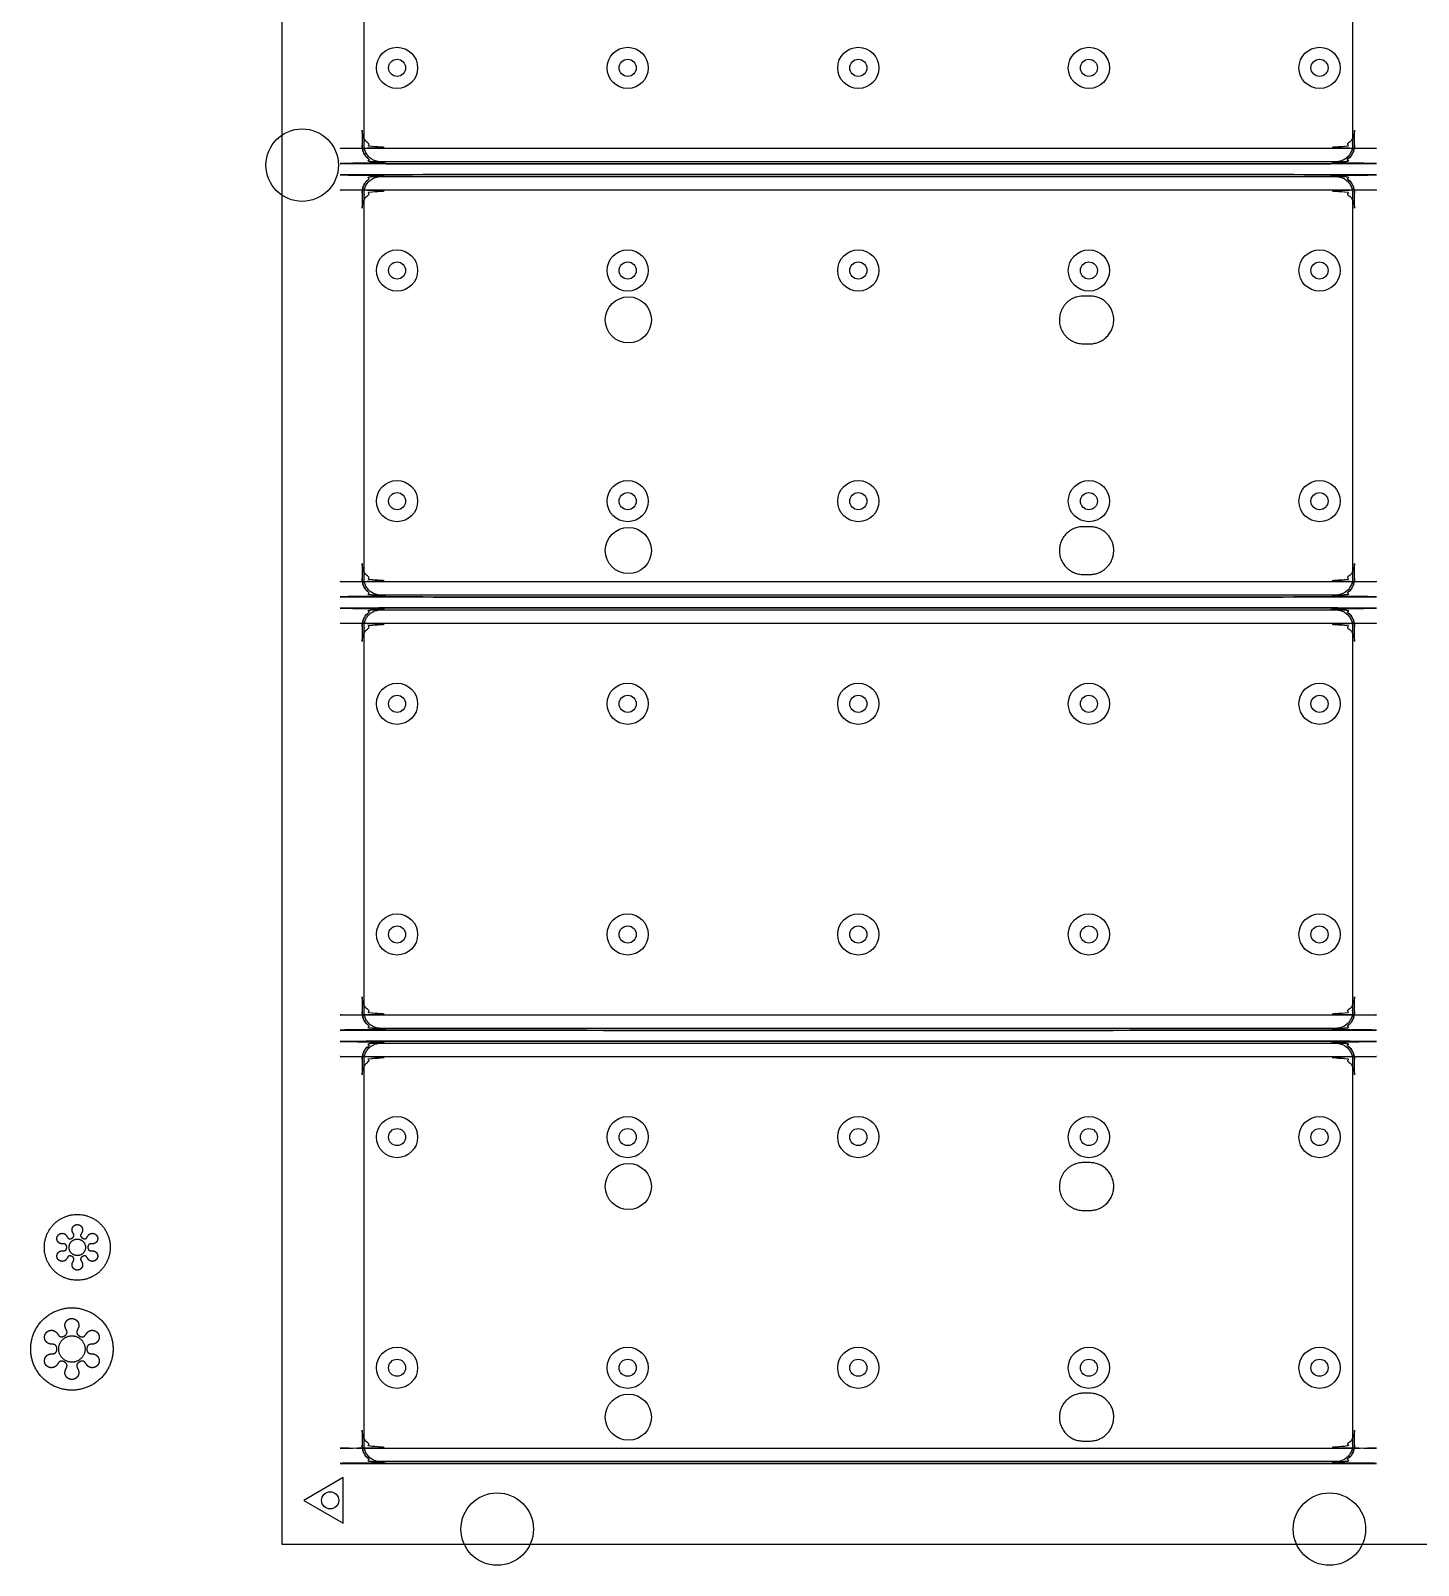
# Model space of a CAD drawing. Header units: millimetres. Extents: x -76 to 2440, y -6 to 1222.
# Drawn here: x -76.2 to 345, y -6.5 to 459.3 of the extents above; entities that cross this region are included whole.
import ezdxf

# ---------------------------------------------------------------- set-up
doc = ezdxf.new("R2010")
doc.units = ezdxf.units.MM
doc.header["$MEASUREMENT"] = 0
doc.layers.add('Default', color=18, linetype='Continuous', true_color=0x000000)

msp = doc.modelspace()

# ---------------------------------------------------------------- linework, layer by layer
at = {"layer": 'Default'}
for points in [[(0, 0), (2440, 0), (2440, 1220), (0, 1220)], [(6.75, 13.26), (18.67, 6.38), (18.67, 20.15)]]:
    msp.add_lwpolyline(points, close=True, dxfattribs=at)
for centre, radius in [((35, 448), 6.25), ((105, 448), 6.25), ((175, 448), 6.25), ((245, 448), 6.25), ((315, 448), 6.25), ((35, 448), 2.6), ((105, 448), 2.6), ((175, 448), 2.6), ((245, 448), 2.6), ((315, 448), 2.6), ((6.21, 418.48), 11), ((35, 386.5), 6.25), ((105, 386.5), 6.25), ((175, 386.5), 6.25), ((245, 386.5), 6.25), ((315, 386.5), 6.25), ((35, 386.5), 2.6), ((105, 386.5), 2.6), ((175, 386.5), 2.6), ((245, 386.5), 2.6), ((315, 386.5), 2.6), ((105.21, 371.5), 7), ((35, 316.5), 6.25), ((105, 316.5), 6.25), ((175, 316.5), 6.25), ((245, 316.5), 6.25), ((315, 316.5), 6.25), ((35, 316.5), 2.6), ((105, 316.5), 2.6), ((175, 316.5), 2.6), ((245, 316.5), 2.6), ((315, 316.5), 2.6), ((105.21, 301.5), 7), ((35, 255), 6.25), ((105, 255), 6.25), ((175, 255), 6.25), ((245, 255), 6.25), ((315, 255), 6.25), ((35, 255), 2.6), ((105, 255), 2.6), ((175, 255), 2.6), ((245, 255), 2.6), ((315, 255), 2.6), ((35, 185), 6.25), ((105, 185), 6.25), ((175, 185), 6.25), ((245, 185), 6.25), ((315, 185), 6.25), ((35, 185), 2.6), ((105, 185), 2.6), ((175, 185), 2.6), ((245, 185), 2.6), ((315, 185), 2.6), ((35, 123.5), 6.25), ((35, 123.5), 2.6), ((105, 123.5), 6.25), ((105, 123.5), 2.6), ((175, 123.5), 6.25), ((175, 123.5), 2.6), ((245, 123.5), 6.25), ((245, 123.5), 2.6), ((315, 123.5), 6.25), ((315, 123.5), 2.6), ((105.21, 108.5), 7), ((35, 53.5), 6.25), ((35, 53.5), 2.6), ((105, 53.5), 6.25), ((105, 53.5), 2.6), ((175, 53.5), 6.25), ((175, 53.5), 2.6), ((245, 53.5), 6.25), ((245, 53.5), 2.6), ((315, 53.5), 6.25), ((315, 53.5), 2.6), ((105.21, 38.5), 7), ((14.7, 13.26), 2.6), ((65.4, 4.54), 11), ((317.99, 4.54), 11)]:
    msp.add_circle(centre, radius, dxfattribs=at)
for points, weights, degree, knots in [([(25, 424.5), (25, 419.5), (30, 419.5), (175, 419.5), (320, 419.5), (325, 419.5), (325, 424.5), (325, 483), (325, 541.5), (325, 546.5), (320, 546.5), (175, 546.5), (30, 546.5), (25, 546.5), (25, 541.5), (25, 483), (25, 424.5)], [1, 0.707106781187, 1, 1, 1, 0.707106781187, 1, 1, 1, 0.707106781187, 1, 1, 1, 0.707106781187, 1, 1, 1], 2, [0, 0, 0, 7.853982, 7.853982, 297.853982, 297.853982, 305.707963, 305.707963, 422.707963, 422.707963, 430.561945, 430.561945, 720.561945, 720.561945, 728.415927, 728.415927, 845.415927, 845.415927, 845.415927]), ([(325.6, 429.1, 0.6), (325.6, 423.5, 0.6), (320, 423.5, 0.6), (175, 423.5, 0.6), (30, 423.5, 0.6), (24.4, 423.5, 0.6), (24.4, 429.1, 0.6)], [1, 0.707106781187, 1, 1, 1, 0.707106781187, 1], 2, [0, 0, 0, 0.473108, 0.473108, 0.526892, 0.526892, 1, 1, 1]), ([(24.4, 424.5, -4.6), (24.4, 418.9, -4.6), (30, 418.9, -4.6), (175, 418.9, -4.6), (320, 418.9, -4.6), (325.6, 418.9, -4.6), (325.6, 424.5, -4.6)], [1, 0.707106781187, 1, 1, 1, 0.707106781187, 1], 2, [-1, -1, -1, -0.526892, -0.526892, -0.473108, -0.473108, 0, 0, 0]), ([(325.6, 424.5), (325.6, 418.9), (320, 418.9), (175, 418.9), (30, 418.9), (24.4, 418.9), (24.4, 424.5)], [1, 0.707106781187, 1, 1, 1, 0.707106781187, 1], 2, [0, 0, 0, 8.796459, 8.796459, 9.796459, 9.796459, 18.592919, 18.592919, 18.592919]), ([(325.6, 410, -4.6), (325.6, 415.6, -4.6), (320, 415.6, -4.6), (175, 415.6, -4.6), (30, 415.6, -4.6), (24.4, 415.6, -4.6), (24.4, 410, -4.6)], [1, 0.707106781187, 1, 1, 1, 0.707106781187, 1], 2, [-1, -1, -1, -0.526892, -0.526892, -0.473108, -0.473108, 0, 0, 0]), ([(24.4, 410), (24.4, 415.6), (30, 415.6), (175, 415.6), (320, 415.6), (325.6, 415.6), (325.6, 410)], [1, 0.707106781187, 1, 1, 1, 0.707106781187, 1], 2, [-18.592919, -18.592919, -18.592919, -9.796459, -9.796459, -8.796459, -8.796459, 0, 0, 0]), ([(25, 293), (25, 288), (30, 288), (175, 288), (320, 288), (325, 288), (325, 293), (325, 351.5), (325, 410), (325, 415), (320, 415), (175, 415), (30, 415), (25, 415), (25, 410), (25, 351.5), (25, 293)], [1, 0.707106781187, 1, 1, 1, 0.707106781187, 1, 1, 1, 0.707106781187, 1, 1, 1, 0.707106781187, 1, 1, 1], 2, [0, 0, 0, 7.853982, 7.853982, 297.853982, 297.853982, 305.707963, 305.707963, 422.707963, 422.707963, 430.561945, 430.561945, 720.561945, 720.561945, 728.415927, 728.415927, 845.415927, 845.415927, 845.415927]), ([(24.4, 405.4, 0.6), (24.4, 411, 0.6), (30, 411, 0.6), (175, 411, 0.6), (320, 411, 0.6), (325.6, 411, 0.6), (325.6, 405.4, 0.6)], [1, 0.707106781187, 1, 1, 1, 0.707106781187, 1], 2, [0, 0, 0, 0.473108, 0.473108, 0.526892, 0.526892, 1, 1, 1]), ([(243.29, 364.25), (236.04, 364.25), (236.04, 371.5), (236.04, 378.75), (243.29, 378.75), (244.29, 378.75), (245.29, 378.75), (252.54, 378.75), (252.54, 371.5), (252.54, 364.25), (245.29, 364.25), (244.29, 364.25), (243.29, 364.25)], [1, 0.707106781187, 1, 0.707106781187, 1, 1, 1, 0.707106781187, 1, 0.707106781187, 1, 1, 1], 2, [0, 0, 0, 3.801903, 3.801903, 7.603807, 7.603807, 11.906681, 11.906681, 14.441283, 14.441283, 16.975885, 16.975885, 21.27876, 21.27876, 21.27876]), ([(243.29, 294.25), (236.04, 294.25), (236.04, 301.5), (236.04, 308.75), (243.29, 308.75), (244.29, 308.75), (245.29, 308.75), (252.54, 308.75), (252.54, 301.5), (252.54, 294.25), (245.29, 294.25), (244.29, 294.25), (243.29, 294.25)], [1, 0.707106834831, 1, 0.707106834831, 1, 1, 1, 0.707106781187, 1, 0.707106781187, 1, 1, 1], 2, [0, 0, 0, 4.765571, 4.765571, 9.531141, 9.531141, 12.227903, 12.227903, 15.40495, 15.40495, 18.581997, 18.581997, 21.278759, 21.278759, 21.278759]), ([(325.6, 297.6, 0.6), (325.6, 292, 0.6), (320, 292, 0.6), (175, 292, 0.6), (30, 292, 0.6), (24.4, 292, 0.6), (24.4, 297.6, 0.6)], [1, 0.707106781187, 1, 1, 1, 0.707106781187, 1], 2, [0, 0, 0, 0.473108, 0.473108, 0.526892, 0.526892, 1, 1, 1]), ([(24.4, 293, -4.6), (24.4, 287.4, -4.6), (30, 287.4, -4.6), (175, 287.4, -4.6), (320, 287.4, -4.6), (325.6, 287.4, -4.6), (325.6, 293, -4.6)], [1, 0.707106781187, 1, 1, 1, 0.707106781187, 1], 2, [-1, -1, -1, -0.526892, -0.526892, -0.473108, -0.473108, 0, 0, 0]), ([(325.6, 293), (325.6, 287.4), (320, 287.4), (175, 287.4), (30, 287.4), (24.4, 287.4), (24.4, 293)], [1, 0.707106781187, 1, 1, 1, 0.707106781187, 1], 2, [0, 0, 0, 8.796459, 8.796459, 9.796459, 9.796459, 18.592919, 18.592919, 18.592919]), ([(325.6, 278.5, -4.6), (325.6, 284.1, -4.6), (320, 284.1, -4.6), (175, 284.1, -4.6), (30, 284.1, -4.6), (24.4, 284.1, -4.6), (24.4, 278.5, -4.6)], [1, 0.707106781187, 1, 1, 1, 0.707106781187, 1], 2, [-1, -1, -1, -0.526892, -0.526892, -0.473108, -0.473108, 0, 0, 0]), ([(24.4, 278.5), (24.4, 284.1), (30, 284.1), (175, 284.1), (320, 284.1), (325.6, 284.1), (325.6, 278.5)], [1, 0.707106781187, 1, 1, 1, 0.707106781187, 1], 2, [-18.592919, -18.592919, -18.592919, -9.796459, -9.796459, -8.796459, -8.796459, 0, 0, 0]), ([(24.4, 273.9, 0.6), (24.4, 279.5, 0.6), (30, 279.5, 0.6), (175, 279.5, 0.6), (320, 279.5, 0.6), (325.6, 279.5, 0.6), (325.6, 273.9, 0.6)], [1, 0.707106781187, 1, 1, 1, 0.707106781187, 1], 2, [0, 0, 0, 0.473108, 0.473108, 0.526892, 0.526892, 1, 1, 1]), ([(25, 161.5), (25, 156.5), (30, 156.5), (175, 156.5), (320, 156.5), (325, 156.5), (325, 161.5), (325, 220), (325, 278.5), (325, 283.5), (320, 283.5), (175, 283.5), (30, 283.5), (25, 283.5), (25, 278.5), (25, 220), (25, 161.5)], [1, 0.707106781187, 1, 1, 1, 0.707106781187, 1, 1, 1, 0.707106781187, 1, 1, 1, 0.707106781187, 1, 1, 1], 2, [0, 0, 0, 7.853982, 7.853982, 297.853982, 297.853982, 305.707963, 305.707963, 422.707963, 422.707963, 430.561945, 430.561945, 720.561945, 720.561945, 728.415927, 728.415927, 845.415927, 845.415927, 845.415927]), ([(325.6, 166.1, 0.6), (325.6, 160.5, 0.6), (320, 160.5, 0.6), (175, 160.5, 0.6), (30, 160.5, 0.6), (24.4, 160.5, 0.6), (24.4, 166.1, 0.6)], [1, 0.707106781187, 1, 1, 1, 0.707106781187, 1], 2, [0, 0, 0, 0.473108, 0.473108, 0.526892, 0.526892, 1, 1, 1]), ([(24.4, 161.5, -4.6), (24.4, 155.9, -4.6), (30, 155.9, -4.6), (175, 155.9, -4.6), (320, 155.9, -4.6), (325.6, 155.9, -4.6), (325.6, 161.5, -4.6)], [1, 0.707106781187, 1, 1, 1, 0.707106781187, 1], 2, [-1, -1, -1, -0.526892, -0.526892, -0.473108, -0.473108, 0, 0, 0]), ([(325.6, 161.5), (325.6, 155.9), (320, 155.9), (175, 155.9), (30, 155.9), (24.4, 155.9), (24.4, 161.5)], [1, 0.707106781187, 1, 1, 1, 0.707106781187, 1], 2, [0, 0, 0, 8.796459, 8.796459, 9.796459, 9.796459, 18.592919, 18.592919, 18.592919]), ([(325.6, 147, -4.6), (325.6, 152.6, -4.6), (320, 152.6, -4.6), (175, 152.6, -4.6), (30, 152.6, -4.6), (24.4, 152.6, -4.6), (24.4, 147, -4.6)], [1, 0.707106781187, 1, 1, 1, 0.707106781187, 1], 2, [-1, -1, -1, -0.526892, -0.526892, -0.473108, -0.473108, 0, 0, 0]), ([(24.4, 147), (24.4, 152.6), (30, 152.6), (175, 152.6), (320, 152.6), (325.6, 152.6), (325.6, 147)], [1, 0.707106781187, 1, 1, 1, 0.707106781187, 1], 2, [-18.592919, -18.592919, -18.592919, -9.796459, -9.796459, -8.796459, -8.796459, 0, 0, 0]), ([(25, 30), (25, 25), (30, 25), (175, 25), (320, 25), (325, 25), (325, 30), (325, 88.5), (325, 147), (325, 152), (320, 152), (175, 152), (30, 152), (25, 152), (25, 147), (25, 88.5), (25, 30)], [1, 0.707106781187, 1, 1, 1, 0.707106781187, 1, 1, 1, 0.707106781187, 1, 1, 1, 0.707106781187, 1, 1, 1], 2, [0, 0, 0, 7.853982, 7.853982, 297.853982, 297.853982, 305.707963, 305.707963, 422.707963, 422.707963, 430.561945, 430.561945, 720.561945, 720.561945, 728.415927, 728.415927, 845.415927, 845.415927, 845.415927]), ([(24.4, 142.4, 0.6), (24.4, 148, 0.6), (30, 148, 0.6), (175, 148, 0.6), (320, 148, 0.6), (325.6, 148, 0.6), (325.6, 142.4, 0.6)], [1, 0.707106781187, 1, 1, 1, 0.707106781187, 1], 2, [0, 0, 0, 0.473108, 0.473108, 0.526892, 0.526892, 1, 1, 1]), ([(243.29, 101.25), (236.04, 101.25), (236.04, 108.5), (236.04, 115.75), (243.29, 115.75), (244.29, 115.75), (245.29, 115.75), (252.54, 115.75), (252.54, 108.5), (252.54, 101.25), (245.29, 101.25), (244.29, 101.25), (243.29, 101.25)], [1, 0.707106781187, 1, 0.707106781187, 1, 1, 1, 0.707106781187, 1, 0.707106781187, 1, 1, 1], 2, [0, 0, 0, 3.801903, 3.801903, 7.603807, 7.603807, 11.906681, 11.906681, 14.441283, 14.441283, 16.975885, 16.975885, 21.27876, 21.27876, 21.27876]), ([(-52.06, 90.04), (-52.06, 100.04), (-62.06, 100.04), (-72.06, 100.04), (-72.06, 90.04), (-72.06, 80.04), (-62.06, 80.04), (-52.06, 80.04), (-52.06, 90.04)], [1, 0.707106781187, 1, 0.707106781187, 1, 0.707106781187, 1, 0.707106781187, 1], 2, [0, 0, 0, 3.926991, 3.926991, 7.853982, 7.853982, 11.780972, 11.780972, 15.707963, 15.707963, 15.707963]), ([(-63.56, 85.28), (-63.67, 84.99), (-63.7, 84.68), (-63.66, 84.37), (-63.55, 84.07), (-63.37, 83.82), (-63.19, 83.57), (-62.95, 83.36), (-62.67, 83.21), (-62.37, 83.14), (-62.06, 83.14), (-61.75, 83.14), (-61.44, 83.21), (-61.16, 83.36), (-60.92, 83.57), (-60.75, 83.82), (-60.57, 84.07), (-60.45, 84.37), (-60.41, 84.68), (-60.45, 84.99), (-60.55, 85.28), (-60.67, 85.59), (-60.86, 85.88), (-61.23, 86.34), (-61.09, 86.65), (-60.88, 86.9), (-60.73, 87.07), (-60.56, 87.22), (-60.36, 87.33), (-60.15, 87.41), (-59.93, 87.45), (-59.6, 87.51), (-59.26, 87.48), (-59.05, 86.92), (-58.9, 86.61), (-58.69, 86.36), (-58.49, 86.12), (-58.24, 85.94), (-57.94, 85.82), (-57.63, 85.77), (-57.32, 85.8), (-57.01, 85.82), (-56.72, 85.92), (-56.45, 86.09), (-56.23, 86.32), (-56.08, 86.59), (-55.92, 86.86), (-55.83, 87.16), (-55.82, 87.48), (-55.88, 87.79), (-56.01, 88.07), (-56.14, 88.35), (-56.34, 88.59), (-56.59, 88.79), (-56.88, 88.91), (-57.18, 88.97), (-57.51, 89.02), (-57.85, 89), (-58.44, 88.9), (-58.63, 89.19), (-58.75, 89.5), (-58.82, 89.71), (-58.86, 89.93), (-58.86, 90.16), (-58.82, 90.38), (-58.75, 90.59), (-58.63, 90.9), (-58.44, 91.18), (-57.85, 91.09), (-57.51, 91.06), (-57.18, 91.12), (-56.88, 91.17), (-56.59, 91.3), (-56.34, 91.49), (-56.14, 91.74), (-56.01, 92.02), (-55.88, 92.3), (-55.82, 92.61), (-55.83, 92.92), (-55.92, 93.23), (-56.08, 93.49), (-56.23, 93.76), (-56.45, 93.99), (-56.72, 94.16), (-57.01, 94.26), (-57.32, 94.29), (-57.63, 94.32), (-57.94, 94.27), (-58.24, 94.15), (-58.49, 93.96), (-58.69, 93.72), (-58.9, 93.47), (-59.05, 93.16), (-59.26, 92.6), (-59.6, 92.58), (-59.93, 92.64), (-60.15, 92.67), (-60.36, 92.75), (-60.56, 92.87), (-60.73, 93.01), (-60.88, 93.18), (-61.09, 93.44), (-61.23, 93.74), (-60.86, 94.21), (-60.67, 94.49), (-60.55, 94.8), (-60.45, 95.09), (-60.41, 95.4), (-60.45, 95.72), (-60.57, 96.01), (-60.75, 96.27), (-60.92, 96.52), (-61.16, 96.73), (-61.44, 96.87), (-61.75, 96.95), (-62.06, 96.95), (-62.37, 96.95), (-62.67, 96.87), (-62.95, 96.73), (-63.19, 96.52), (-63.37, 96.27), (-63.55, 96.01), (-63.66, 95.72), (-63.7, 95.4), (-63.67, 95.09), (-63.56, 94.8), (-63.45, 94.49), (-63.26, 94.21), (-62.88, 93.74), (-63.03, 93.44), (-63.24, 93.18), (-63.38, 93.01), (-63.56, 92.87), (-63.75, 92.75), (-63.97, 92.67), (-64.19, 92.64), (-64.51, 92.58), (-64.85, 92.6), (-65.07, 93.16), (-65.21, 93.47), (-65.43, 93.72), (-65.62, 93.96), (-65.88, 94.15), (-66.17, 94.27), (-66.48, 94.32), (-66.79, 94.29), (-67.1, 94.26), (-67.4, 94.16), (-67.67, 93.99), (-67.88, 93.76), (-68.04, 93.49), (-68.19, 93.23), (-68.28, 92.92), (-68.3, 92.61), (-68.23, 92.3), (-68.1, 92.02), (-67.97, 91.74), (-67.77, 91.49), (-67.52, 91.3), (-67.23, 91.17), (-66.93, 91.12), (-66.6, 91.06), (-66.26, 91.09), (-65.67, 91.18), (-65.48, 90.9), (-65.37, 90.59), (-65.29, 90.38), (-65.25, 90.16), (-65.25, 89.93), (-65.29, 89.71), (-65.37, 89.5), (-65.48, 89.19), (-65.67, 88.9), (-66.26, 89), (-66.6, 89.02), (-66.93, 88.97), (-67.23, 88.91), (-67.52, 88.79), (-67.77, 88.59), (-67.97, 88.35), (-68.1, 88.07), (-68.23, 87.79), (-68.3, 87.48), (-68.28, 87.16), (-68.19, 86.86), (-68.04, 86.59), (-67.88, 86.32), (-67.67, 86.09), (-67.4, 85.92), (-67.1, 85.82), (-66.79, 85.8), (-66.48, 85.77), (-66.17, 85.82), (-65.88, 85.94), (-65.62, 86.12), (-65.43, 86.36), (-65.21, 86.61), (-65.07, 86.92), (-64.85, 87.48), (-64.51, 87.51), (-64.19, 87.45), (-63.97, 87.41), (-63.75, 87.33), (-63.56, 87.22), (-63.38, 87.07), (-63.24, 86.9), (-63.03, 86.65), (-62.88, 86.34), (-63.26, 85.88), (-63.45, 85.59), (-63.56, 85.28)], [1, 0.954804333271, 0.932206499907, 0.932206499907, 0.954804333271, 1, 0.954804333271, 0.932206499907, 0.932206499907, 0.954804333271, 1, 0.954804333271, 0.932206499907, 0.932206499907, 0.954804333271, 1, 0.954804333271, 0.932206499907, 0.932206499907, 0.954804333271, 1, 1, 1, 1, 1, 1, 0.975877048314, 0.963815572472, 0.963815572472, 0.975877048314, 1, 1, 1, 1, 1, 1, 0.954804333271, 0.932206499907, 0.932206499907, 0.954804333271, 1, 0.954804333271, 0.932206499907, 0.932206499907, 0.954804333271, 1, 0.954804333271, 0.932206499907, 0.932206499907, 0.954804333271, 1, 0.954804333271, 0.932206499907, 0.932206499907, 0.954804333271, 1, 1, 1, 1, 1, 1, 0.975877048314, 0.963815572472, 0.963815572472, 0.975877048314, 1, 1, 1, 1, 1, 1, 0.954804333271, 0.932206499907, 0.932206499907, 0.954804333271, 1, 0.954804333271, 0.932206499907, 0.932206499907, 0.954804333271, 1, 0.954804333271, 0.932206499907, 0.932206499907, 0.954804333271, 1, 0.954804333271, 0.932206499907, 0.932206499907, 0.954804333271, 1, 1, 1, 1, 1, 1, 0.975877048314, 0.963815572472, 0.963815572472, 0.975877048314, 1, 1, 1, 1, 1, 1, 0.954804333271, 0.932206499907, 0.932206499907, 0.954804333271, 1, 0.954804333271, 0.932206499907, 0.932206499907, 0.954804333271, 1, 0.954804333271, 0.932206499907, 0.932206499907, 0.954804333271, 1, 0.954804333271, 0.932206499907, 0.932206499907, 0.954804333271, 1, 1, 1, 1, 1, 1, 0.975877048314, 0.963815572472, 0.963815572472, 0.975877048314, 1, 1, 1, 1, 1, 1, 0.954804333271, 0.932206499907, 0.932206499907, 0.954804333271, 1, 0.954804333271, 0.932206499907, 0.932206499907, 0.954804333271, 1, 0.954804333271, 0.932206499907, 0.932206499907, 0.954804333271, 1, 0.954804333271, 0.932206499907, 0.932206499907, 0.954804333271, 1, 1, 1, 1, 1, 1, 0.975877048314, 0.963815572472, 0.963815572472, 0.975877048314, 1, 1, 1, 1, 1, 1, 0.954804333271, 0.932206499907, 0.932206499907, 0.954804333271, 1, 0.954804333271, 0.932206499907, 0.932206499907, 0.954804333271, 1, 0.954804333271, 0.932206499907, 0.932206499907, 0.954804333271, 1, 0.954804333271, 0.932206499907, 0.932206499907, 0.954804333271, 1, 1, 1, 1, 1, 1, 0.975877048314, 0.963815572472, 0.963815572472, 0.975877048314, 1, 1, 1, 1, 1, 1], 5, [3.117011, 3.117011, 3.117011, 3.117011, 3.117011, 3.117011, 4.6529, 4.6529, 4.6529, 4.6529, 4.6529, 6.18879, 6.18879, 6.18879, 6.18879, 6.18879, 7.72468, 7.72468, 7.72468, 7.72468, 7.72468, 9.26057, 9.26057, 9.26057, 9.26057, 9.26057, 10.26057, 10.26057, 10.26057, 10.26057, 10.26057, 11.37758, 11.37758, 11.37758, 11.37758, 11.37758, 12.37758, 12.37758, 12.37758, 12.37758, 12.37758, 13.91347, 13.91347, 13.91347, 13.91347, 13.91347, 15.44936, 15.44936, 15.44936, 15.44936, 15.44936, 16.98525, 16.98525, 16.98525, 16.98525, 16.98525, 18.521139, 18.521139, 18.521139, 18.521139, 18.521139, 19.521139, 19.521139, 19.521139, 19.521139, 19.521139, 20.63815, 20.63815, 20.63815, 20.63815, 20.63815, 21.63815, 21.63815, 21.63815, 21.63815, 21.63815, 23.17404, 23.17404, 23.17404, 23.17404, 23.17404, 24.70993, 24.70993, 24.70993, 24.70993, 24.70993, 26.245819, 26.245819, 26.245819, 26.245819, 26.245819, 27.781709, 27.781709, 27.781709, 27.781709, 27.781709, 28.781709, 28.781709, 28.781709, 28.781709, 28.781709, 29.89872, 29.89872, 29.89872, 29.89872, 29.89872, 30.89872, 30.89872, 30.89872, 30.89872, 30.89872, 32.43461, 32.43461, 32.43461, 32.43461, 32.43461, 33.970499, 33.970499, 33.970499, 33.970499, 33.970499, 35.506389, 35.506389, 35.506389, 35.506389, 35.506389, 37.042279, 37.042279, 37.042279, 37.042279, 37.042279, 38.042279, 38.042279, 38.042279, 38.042279, 38.042279, 39.159289, 39.159289, 39.159289, 39.159289, 39.159289, 40.159289, 40.159289, 40.159289, 40.159289, 40.159289, 41.695179, 41.695179, 41.695179, 41.695179, 41.695179, 43.231069, 43.231069, 43.231069, 43.231069, 43.231069, 44.766959, 44.766959, 44.766959, 44.766959, 44.766959, 46.302848, 46.302848, 46.302848, 46.302848, 46.302848, 47.302848, 47.302848, 47.302848, 47.302848, 47.302848, 48.419859, 48.419859, 48.419859, 48.419859, 48.419859, 49.419859, 49.419859, 49.419859, 49.419859, 49.419859, 50.955749, 50.955749, 50.955749, 50.955749, 50.955749, 52.491639, 52.491639, 52.491639, 52.491639, 52.491639, 54.027528, 54.027528, 54.027528, 54.027528, 54.027528, 55.563418, 55.563418, 55.563418, 55.563418, 55.563418, 56.563418, 56.563418, 56.563418, 56.563418, 56.563418, 57.680429, 57.680429, 57.680429, 57.680429, 57.680429, 58.680429, 58.680429, 58.680429, 58.680429, 58.680429, 58.680429]), ([(-59.56, 90.04), (-59.56, 92.54), (-62.06, 92.54), (-64.56, 92.54), (-64.56, 90.04), (-64.56, 87.54), (-62.06, 87.54), (-59.56, 87.54), (-59.56, 90.04)], [1, 0.707106781187, 1, 0.707106781187, 1, 0.707106781187, 1, 0.707106781187, 1], 2, [0, 0, 0, 3.926991, 3.926991, 7.853982, 7.853982, 11.780972, 11.780972, 15.707963, 15.707963, 15.707963]), ([(-51.2, 59.19), (-51.2, 71.69), (-63.7, 71.69), (-76.2, 71.69), (-76.2, 59.19), (-76.2, 46.69), (-63.7, 46.69), (-51.2, 46.69), (-51.2, 59.19)], [1, 0.707106781187, 1, 0.707106781187, 1, 0.707106781187, 1, 0.707106781187, 1], 2, [0, 0, 0, 6.283185, 6.283185, 12.566371, 12.566371, 18.849556, 18.849556, 25.132741, 25.132741, 25.132741]), ([(-65.68, 52.75), (-65.82, 52.37), (-65.86, 51.95), (-65.81, 51.54), (-65.66, 51.16), (-65.42, 50.82), (-65.19, 50.49), (-64.88, 50.22), (-64.51, 50.03), (-64.11, 49.93), (-63.7, 49.93), (-63.3, 49.93), (-62.9, 50.03), (-62.53, 50.22), (-62.22, 50.49), (-61.98, 50.82), (-61.75, 51.16), (-61.6, 51.54), (-61.54, 51.95), (-61.59, 52.37), (-61.73, 52.75), (-61.87, 53.13), (-62.1, 53.48), (-62.44, 54.09), (-62.25, 54.47), (-61.99, 54.78), (-61.8, 55.01), (-61.57, 55.2), (-61.31, 55.35), (-61.03, 55.45), (-60.74, 55.5), (-60.34, 55.57), (-59.92, 55.54), (-59.56, 54.95), (-59.37, 54.57), (-59.11, 54.26), (-58.85, 53.95), (-58.52, 53.7), (-58.13, 53.54), (-57.72, 53.48), (-57.32, 53.52), (-56.91, 53.55), (-56.52, 53.68), (-56.17, 53.91), (-55.89, 54.21), (-55.68, 54.56), (-55.48, 54.91), (-55.36, 55.31), (-55.34, 55.72), (-55.43, 56.13), (-55.6, 56.5), (-55.77, 56.87), (-56.03, 57.19), (-56.36, 57.44), (-56.74, 57.61), (-57.14, 57.68), (-57.54, 57.75), (-57.96, 57.72), (-58.65, 57.74), (-58.88, 58.09), (-59.02, 58.47), (-59.13, 58.75), (-59.18, 59.04), (-59.18, 59.34), (-59.13, 59.63), (-59.02, 59.91), (-58.88, 60.29), (-58.65, 60.65), (-57.96, 60.66), (-57.54, 60.63), (-57.14, 60.7), (-56.74, 60.77), (-56.36, 60.94), (-56.03, 61.19), (-55.77, 61.52), (-55.6, 61.88), (-55.43, 62.25), (-55.34, 62.66), (-55.36, 63.07), (-55.48, 63.47), (-55.68, 63.82), (-55.89, 64.17), (-56.17, 64.47), (-56.52, 64.7), (-56.91, 64.83), (-57.32, 64.86), (-57.72, 64.9), (-58.13, 64.84), (-58.52, 64.68), (-58.85, 64.43), (-59.11, 64.12), (-59.37, 63.81), (-59.56, 63.43), (-59.92, 62.84), (-60.34, 62.81), (-60.74, 62.88), (-61.03, 62.94), (-61.31, 63.04), (-61.57, 63.19), (-61.8, 63.38), (-61.99, 63.6), (-62.25, 63.92), (-62.44, 64.29), (-62.1, 64.9), (-61.87, 65.25), (-61.73, 65.64), (-61.59, 66.02), (-61.54, 66.43), (-61.6, 66.84), (-61.75, 67.23), (-61.98, 67.56), (-62.22, 67.89), (-62.53, 68.17), (-62.9, 68.36), (-63.3, 68.45), (-63.7, 68.45), (-64.11, 68.45), (-64.51, 68.36), (-64.88, 68.17), (-65.19, 67.89), (-65.42, 67.56), (-65.66, 67.23), (-65.81, 66.84), (-65.86, 66.43), (-65.82, 66.02), (-65.68, 65.64), (-65.54, 65.25), (-65.3, 64.9), (-64.97, 64.29), (-65.16, 63.92), (-65.42, 63.6), (-65.61, 63.38), (-65.84, 63.19), (-66.1, 63.04), (-66.38, 62.94), (-66.67, 62.88), (-67.07, 62.81), (-67.49, 62.84), (-67.85, 63.43), (-68.03, 63.81), (-68.3, 64.12), (-68.56, 64.43), (-68.89, 64.68), (-69.28, 64.84), (-69.68, 64.9), (-70.09, 64.86), (-70.49, 64.83), (-70.89, 64.7), (-71.24, 64.47), (-71.52, 64.17), (-71.73, 63.82), (-71.93, 63.47), (-72.05, 63.07), (-72.06, 62.66), (-71.98, 62.25), (-71.81, 61.88), (-71.64, 61.52), (-71.38, 61.19), (-71.05, 60.94), (-70.67, 60.77), (-70.27, 60.7), (-69.87, 60.63), (-69.45, 60.66), (-68.76, 60.65), (-68.52, 60.29), (-68.38, 59.91), (-68.28, 59.63), (-68.23, 59.34), (-68.23, 59.04), (-68.28, 58.75), (-68.38, 58.47), (-68.52, 58.09), (-68.76, 57.74), (-69.45, 57.72), (-69.87, 57.75), (-70.27, 57.68), (-70.67, 57.61), (-71.05, 57.44), (-71.38, 57.19), (-71.64, 56.87), (-71.81, 56.5), (-71.98, 56.13), (-72.06, 55.72), (-72.05, 55.31), (-71.93, 54.91), (-71.73, 54.56), (-71.52, 54.21), (-71.24, 53.91), (-70.89, 53.68), (-70.49, 53.55), (-70.09, 53.52), (-69.68, 53.48), (-69.28, 53.54), (-68.89, 53.7), (-68.56, 53.95), (-68.3, 54.26), (-68.03, 54.57), (-67.85, 54.95), (-67.49, 55.54), (-67.07, 55.57), (-66.67, 55.5), (-66.38, 55.45), (-66.1, 55.35), (-65.84, 55.2), (-65.61, 55.01), (-65.42, 54.78), (-65.16, 54.47), (-64.97, 54.09), (-65.3, 53.48), (-65.54, 53.13), (-65.68, 52.75)], [1, 0.954804333271, 0.932206499907, 0.932206499907, 0.954804333271, 1, 0.954804333271, 0.932206499907, 0.932206499907, 0.954804333271, 1, 0.954804333271, 0.932206499907, 0.932206499907, 0.954804333271, 1, 0.954804333271, 0.932206499907, 0.932206499907, 0.954804333271, 1, 1, 1, 1, 1, 1, 0.975877048314, 0.963815572472, 0.963815572472, 0.975877048314, 1, 1, 1, 1, 1, 1, 0.954804333271, 0.932206499907, 0.932206499907, 0.954804333271, 1, 0.954804333271, 0.932206499907, 0.932206499907, 0.954804333271, 1, 0.954804333271, 0.932206499907, 0.932206499907, 0.954804333271, 1, 0.954804333271, 0.932206499907, 0.932206499907, 0.954804333271, 1, 1, 1, 1, 1, 1, 0.975877048314, 0.963815572472, 0.963815572472, 0.975877048314, 1, 1, 1, 1, 1, 1, 0.954804333271, 0.932206499907, 0.932206499907, 0.954804333271, 1, 0.954804333271, 0.932206499907, 0.932206499907, 0.954804333271, 1, 0.954804333271, 0.932206499907, 0.932206499907, 0.954804333271, 1, 0.954804333271, 0.932206499907, 0.932206499907, 0.954804333271, 1, 1, 1, 1, 1, 1, 0.975877048314, 0.963815572472, 0.963815572472, 0.975877048314, 1, 1, 1, 1, 1, 1, 0.954804333271, 0.932206499907, 0.932206499907, 0.954804333271, 1, 0.954804333271, 0.932206499907, 0.932206499907, 0.954804333271, 1, 0.954804333271, 0.932206499907, 0.932206499907, 0.954804333271, 1, 0.954804333271, 0.932206499907, 0.932206499907, 0.954804333271, 1, 1, 1, 1, 1, 1, 0.975877048314, 0.963815572472, 0.963815572472, 0.975877048314, 1, 1, 1, 1, 1, 1, 0.954804333271, 0.932206499907, 0.932206499907, 0.954804333271, 1, 0.954804333271, 0.932206499907, 0.932206499907, 0.954804333271, 1, 0.954804333271, 0.932206499907, 0.932206499907, 0.954804333271, 1, 0.954804333271, 0.932206499907, 0.932206499907, 0.954804333271, 1, 1, 1, 1, 1, 1, 0.975877048314, 0.963815572472, 0.963815572472, 0.975877048314, 1, 1, 1, 1, 1, 1, 0.954804333271, 0.932206499907, 0.932206499907, 0.954804333271, 1, 0.954804333271, 0.932206499907, 0.932206499907, 0.954804333271, 1, 0.954804333271, 0.932206499907, 0.932206499907, 0.954804333271, 1, 0.954804333271, 0.932206499907, 0.932206499907, 0.954804333271, 1, 1, 1, 1, 1, 1, 0.975877048314, 0.963815572472, 0.963815572472, 0.975877048314, 1, 1, 1, 1, 1, 1], 5, [3.466077, 3.466077, 3.466077, 3.466077, 3.466077, 3.466077, 5.481932, 5.481932, 5.481932, 5.481932, 5.481932, 7.497787, 7.497787, 7.497787, 7.497787, 7.497787, 9.513642, 9.513642, 9.513642, 9.513642, 9.513642, 11.529498, 11.529498, 11.529498, 11.529498, 11.529498, 12.529498, 12.529498, 12.529498, 12.529498, 12.529498, 13.995574, 13.995574, 13.995574, 13.995574, 13.995574, 14.995574, 14.995574, 14.995574, 14.995574, 14.995574, 17.01143, 17.01143, 17.01143, 17.01143, 17.01143, 19.027285, 19.027285, 19.027285, 19.027285, 19.027285, 21.04314, 21.04314, 21.04314, 21.04314, 21.04314, 23.058995, 23.058995, 23.058995, 23.058995, 23.058995, 24.058995, 24.058995, 24.058995, 24.058995, 24.058995, 25.525072, 25.525072, 25.525072, 25.525072, 25.525072, 26.525072, 26.525072, 26.525072, 26.525072, 26.525072, 28.540927, 28.540927, 28.540927, 28.540927, 28.540927, 30.556783, 30.556783, 30.556783, 30.556783, 30.556783, 32.572638, 32.572638, 32.572638, 32.572638, 32.572638, 34.588493, 34.588493, 34.588493, 34.588493, 34.588493, 35.588493, 35.588493, 35.588493, 35.588493, 35.588493, 37.05457, 37.05457, 37.05457, 37.05457, 37.05457, 38.05457, 38.05457, 38.05457, 38.05457, 38.05457, 40.070425, 40.070425, 40.070425, 40.070425, 40.070425, 42.08628, 42.08628, 42.08628, 42.08628, 42.08628, 44.102136, 44.102136, 44.102136, 44.102136, 44.102136, 46.117991, 46.117991, 46.117991, 46.117991, 46.117991, 47.117991, 47.117991, 47.117991, 47.117991, 47.117991, 48.584067, 48.584067, 48.584067, 48.584067, 48.584067, 49.584067, 49.584067, 49.584067, 49.584067, 49.584067, 51.599923, 51.599923, 51.599923, 51.599923, 51.599923, 53.615778, 53.615778, 53.615778, 53.615778, 53.615778, 55.631633, 55.631633, 55.631633, 55.631633, 55.631633, 57.647489, 57.647489, 57.647489, 57.647489, 57.647489, 58.647489, 58.647489, 58.647489, 58.647489, 58.647489, 60.113565, 60.113565, 60.113565, 60.113565, 60.113565, 61.113565, 61.113565, 61.113565, 61.113565, 61.113565, 63.12942, 63.12942, 63.12942, 63.12942, 63.12942, 65.145276, 65.145276, 65.145276, 65.145276, 65.145276, 67.161131, 67.161131, 67.161131, 67.161131, 67.161131, 69.176986, 69.176986, 69.176986, 69.176986, 69.176986, 70.176986, 70.176986, 70.176986, 70.176986, 70.176986, 71.643063, 71.643063, 71.643063, 71.643063, 71.643063, 72.643063, 72.643063, 72.643063, 72.643063, 72.643063, 72.643063]), ([(-59.7, 59.19), (-59.7, 63.19), (-63.7, 63.19), (-67.7, 63.19), (-67.7, 59.19), (-67.7, 55.19), (-63.7, 55.19), (-59.7, 55.19), (-59.7, 59.19)], [1, 0.707106781187, 1, 0.707106781187, 1, 0.707106781187, 1, 0.707106781187, 1], 2, [0, 0, 0, 6.283185, 6.283185, 12.566371, 12.566371, 18.849556, 18.849556, 25.132741, 25.132741, 25.132741]), ([(243.29, 31.25), (236.04, 31.25), (236.04, 38.5), (236.04, 45.75), (243.29, 45.75), (244.29, 45.75), (245.29, 45.75), (252.54, 45.75), (252.54, 38.5), (252.54, 31.25), (245.29, 31.25), (244.29, 31.25), (243.29, 31.25)], [1, 0.707106834831, 1, 0.707106834831, 1, 1, 1, 0.707106781187, 1, 0.707106781187, 1, 1, 1], 2, [0, 0, 0, 4.765571, 4.765571, 9.531141, 9.531141, 12.227903, 12.227903, 15.40495, 15.40495, 18.581997, 18.581997, 21.278759, 21.278759, 21.278759]), ([(325.6, 34.6, 0.6), (325.6, 29, 0.6), (320, 29, 0.6), (175, 29, 0.6), (30, 29, 0.6), (24.4, 29, 0.6), (24.4, 34.6, 0.6)], [1, 0.707106781187, 1, 1, 1, 0.707106781187, 1], 2, [0, 0, 0, 0.473108, 0.473108, 0.526892, 0.526892, 1, 1, 1]), ([(24.4, 30, -4.6), (24.4, 24.4, -4.6), (30, 24.4, -4.6), (175, 24.4, -4.6), (320, 24.4, -4.6), (325.6, 24.4, -4.6), (325.6, 30, -4.6)], [1, 0.707106781187, 1, 1, 1, 0.707106781187, 1], 2, [-1, -1, -1, -0.526892, -0.526892, -0.473108, -0.473108, 0, 0, 0]), ([(325.6, 30), (325.6, 24.4), (320, 24.4), (175, 24.4), (30, 24.4), (24.4, 24.4), (24.4, 30)], [1, 0.707106781187, 1, 1, 1, 0.707106781187, 1], 2, [0, 0, 0, 8.796459, 8.796459, 9.796459, 9.796459, 18.592919, 18.592919, 18.592919])]:
    msp.add_rational_spline(points, weights, degree=degree, knots=knots, dxfattribs=at)
for points in [[(24.4, 429.1, 0.6), (24.4, 427.57, -1.13), (24.4, 426.03, -2.87), (24.4, 424.5, -4.6)], [(325.6, 424.5, -4.6), (325.6, 426.03, -2.87), (325.6, 427.57, -1.13), (325.6, 429.1, 0.6)], [(24.4, 410, -4.6), (24.4, 408.47, -2.87), (24.4, 406.93, -1.13), (24.4, 405.4, 0.6)], [(325.6, 405.4, 0.6), (325.6, 406.93, -1.13), (325.6, 408.47, -2.87), (325.6, 410, -4.6)], [(24.4, 297.6, 0.6), (24.4, 296.07, -1.13), (24.4, 294.53, -2.87), (24.4, 293, -4.6)], [(325.6, 293, -4.6), (325.6, 294.53, -2.87), (325.6, 296.07, -1.13), (325.6, 297.6, 0.6)], [(24.4, 278.5, -4.6), (24.4, 276.97, -2.87), (24.4, 275.43, -1.13), (24.4, 273.9, 0.6)], [(325.6, 273.9, 0.6), (325.6, 275.43, -1.13), (325.6, 276.97, -2.87), (325.6, 278.5, -4.6)], [(24.4, 166.1, 0.6), (24.4, 164.57, -1.13), (24.4, 163.03, -2.87), (24.4, 161.5, -4.6)], [(325.6, 161.5, -4.6), (325.6, 163.03, -2.87), (325.6, 164.57, -1.13), (325.6, 166.1, 0.6)], [(24.4, 147, -4.6), (24.4, 145.47, -2.87), (24.4, 143.93, -1.13), (24.4, 142.4, 0.6)], [(325.6, 142.4, 0.6), (325.6, 143.93, -1.13), (325.6, 145.47, -2.87), (325.6, 147, -4.6)], [(24.4, 34.6, 0.6), (24.4, 33.07, -1.13), (24.4, 31.53, -2.87), (24.4, 30, -4.6)], [(325.6, 30, -4.6), (325.6, 31.53, -2.87), (325.6, 33.07, -1.13), (325.6, 34.6, 0.6)]]:
    msp.add_open_spline(points, degree=3, dxfattribs=at)

doc.saveas('drawing.dxf')
